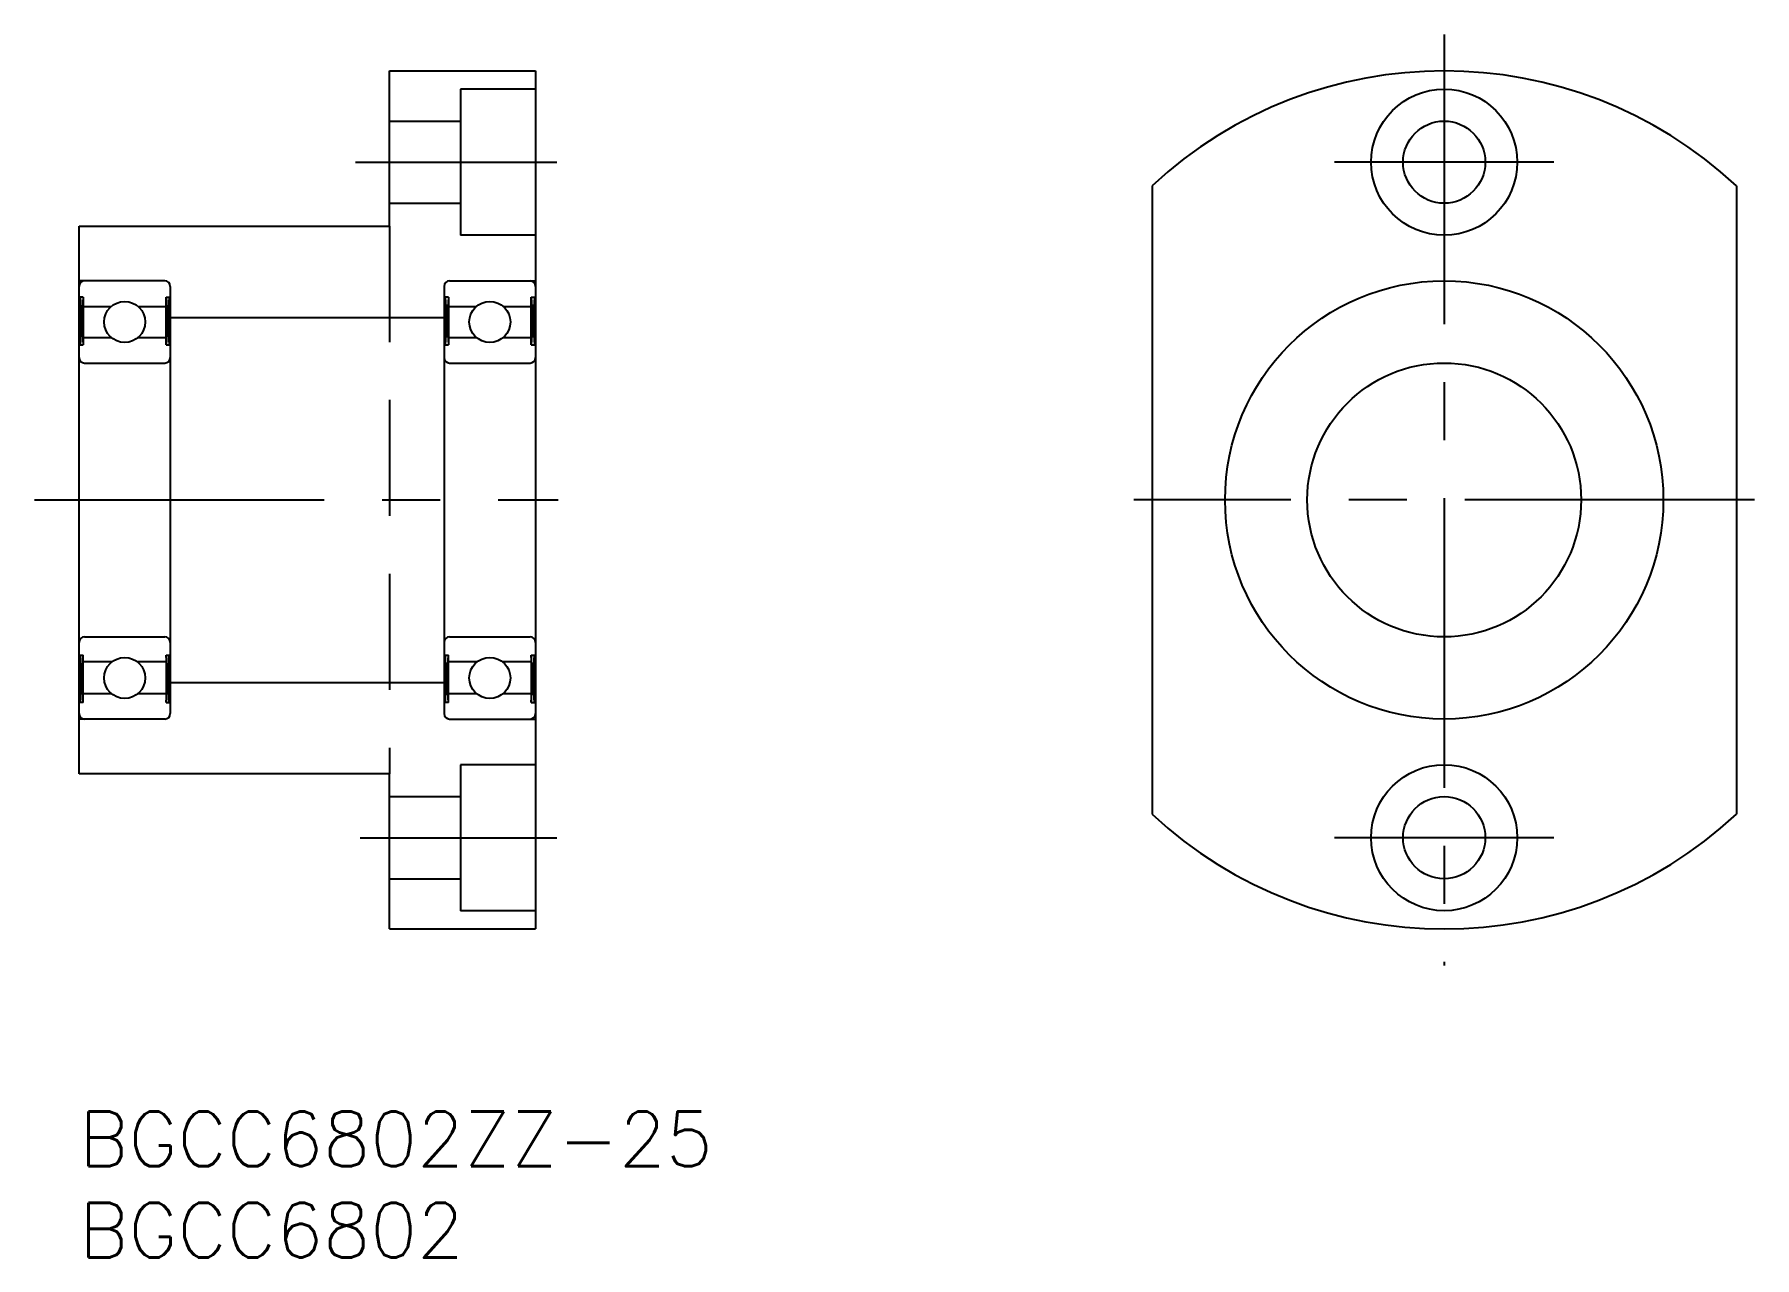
# Model space of a CAD drawing. Extents: x -2.4 to 91.8, y -8 to 59.
import ezdxf

# ---------------------------------------------------------------- set-up
doc = ezdxf.new("R2010")
doc.units = 0
doc.header["$LTSCALE"] = 0.5
doc.linetypes.add('CENTER', pattern=[50.8, 31.75, -6.35, 6.35, -6.35])
doc.linetypes.add('DASHED', pattern=[19.05, 12.7, -6.35])
for name, color, linetype in [('MSM_CENTER', 1, 'CENTER'), ('MSM_CONTINUOUS', 7, 'CONTINUOUS'), ('MSM_DASHED', 4, 'DASHED'), ('MSM_NARROW', 5, 'CONTINUOUS'), ('MSM_PART_NUMBER', 7, 'CONTINUOUS')]:
    doc.layers.add(name, color=color, linetype=linetype)
doc.styles.get("Standard").update_dxf_attribs({"font": 'txt.shx', "height": 3, "bigfont": 'bigfont.shx'})

msp = doc.modelspace()

# ---------------------------------------------------------------- linework, layer by layer
at = {"layer": 'MSM_CENTER'}
for p, q in [((74.77, 59), (74.77, 8)), ((15.134, 52), (26.176, 52)), ((80.77, 52), (68.77, 52)), ((-2.444, 33.5), (26.238, 33.5)), ((91.77, 33.5), (57.77, 33.5)), ((15.391, 15), (26.176, 15)), ((80.77, 15), (68.77, 15))]:
    msp.add_line(p, q, dxfattribs=at)
at = {"layer": 'MSM_CONTINUOUS'}
for p, q in [((17, 48.5), (17, 57)), ((17, 57), (25, 57)), ((25, 57), (25, 10)), ((20.9, 56), (20.9, 48)), ((25, 56), (20.9, 56)), ((17, 54.25), (20.9, 54.25)), ((58.77, 50.712), (58.77, 16.288)), ((90.77, 50.712), (90.77, 16.288)), ((17, 49.75), (20.9, 49.75)), ((0, 48.5), (17, 48.5)), ((0, 18.5), (0, 48.5)), ((25, 48), (20.9, 48)), ((4.7, 45.5), (0, 45.5)), ((20.3, 45.5), (25, 45.5)), ((0.23, 44.6), (0, 44.6)), ((0.058, 42), (0.058, 44.6)), ((0.23, 44.6), (0.23, 42)), ((4.77, 44.6), (5, 44.6)), ((4.77, 42), (4.77, 44.6)), ((4.943, 44.6), (4.943, 42)), ((5, 45.2), (5, 21.8)), ((20, 45.2), (20, 21.8)), ((20.23, 44.6), (20, 44.6)), ((20.057, 42), (20.057, 44.6)), ((20.23, 44.6), (20.23, 42)), ((24.77, 44.6), (25, 44.6)), ((24.77, 42), (24.77, 44.6)), ((24.942, 44.6), (24.942, 42)), ((0.23, 44.1), (1.763, 44.1)), ((3.237, 44.1), (4.77, 44.1)), ((5, 43.5), (20, 43.5)), ((20.23, 44.1), (21.763, 44.1)), ((23.237, 44.1), (24.77, 44.1)), ((0, 42), (0.23, 42)), ((1.793, 42.375), (0.23, 42.375)), ((4.77, 42.375), (3.207, 42.375)), ((4.77, 42), (5, 42)), ((20, 42), (20.23, 42)), ((21.793, 42.375), (20.23, 42.375)), ((24.77, 42.375), (23.207, 42.375)), ((24.77, 42), (25, 42)), ((0.3, 41), (4.7, 41)), ((20.3, 41), (24.7, 41)), ((0.3, 26), (4.7, 26)), ((20.3, 26), (24.7, 26)), ((0, 25), (0.23, 25)), ((0.058, 25), (0.058, 22.4)), ((0.23, 22.4), (0.23, 25)), ((1.793, 24.625), (0.23, 24.625)), ((4.77, 24.625), (3.207, 24.625)), ((4.77, 25), (4.77, 22.4)), ((4.77, 25), (5, 25)), ((4.943, 22.4), (4.943, 25)), ((20, 25), (20.23, 25)), ((20.057, 25), (20.057, 22.4)), ((20.23, 22.4), (20.23, 25)), ((21.793, 24.625), (20.23, 24.625)), ((24.77, 24.625), (23.207, 24.625)), ((24.77, 25), (24.77, 22.4)), ((24.77, 25), (25, 25)), ((24.942, 22.4), (24.942, 25)), ((0.23, 22.9), (1.763, 22.9)), ((3.237, 22.9), (4.77, 22.9)), ((5, 23.5), (20, 23.5)), ((20.23, 22.9), (21.763, 22.9)), ((23.237, 22.9), (24.77, 22.9)), ((0.23, 22.4), (0, 22.4)), ((4.77, 22.4), (5, 22.4)), ((20.23, 22.4), (20, 22.4)), ((24.77, 22.4), (25, 22.4)), ((4.7, 21.5), (0, 21.5)), ((20.3, 21.5), (25, 21.5)), ((20.9, 19), (20.9, 11)), ((25, 19), (20.9, 19)), ((17, 18.5), (0, 18.5)), ((17, 10), (17, 18.5)), ((17, 17.25), (20.9, 17.25)), ((17, 12.75), (20.9, 12.75)), ((25, 11), (20.9, 11)), ((17, 10), (25, 10))]:
    msp.add_line(p, q, dxfattribs=at)
for centre, radius in [((74.77, 52), 4), ((74.77, 52), 2.25), ((74.77, 33.5), 12), ((2.5, 43.25), 1.125), ((22.5, 43.25), 1.125), ((74.77, 33.5), 7.5), ((2.5, 23.75), 1.125), ((22.5, 23.75), 1.125), ((74.77, 15), 4), ((74.77, 15), 2.25)]:
    msp.add_circle(centre, radius, dxfattribs=at)
for centre, radius, start, end in [((74.77, 33.5), 23.5, 47.08982, 132.91018), ((0.3, 45.2), 0.3, 90, 180), ((4.7, 45.2), 0.3, 0, 90), ((20.3, 45.2), 0.3, 90, 180), ((24.7, 45.2), 0.3, 0, 90), ((0.3, 41.3), 0.3, 180, 270), ((4.7, 41.3), 0.3, 270, 0), ((20.3, 41.3), 0.3, 180, 270), ((24.7, 41.3), 0.3, 270, 0), ((0.3, 25.7), 0.3, 90, 180), ((4.7, 25.7), 0.3, 0, 90), ((20.3, 25.7), 0.3, 90, 180), ((24.7, 25.7), 0.3, 0, 90), ((0.3, 21.8), 0.3, 180, 270), ((4.7, 21.8), 0.3, 270, 0), ((20.3, 21.8), 0.3, 180, 270), ((24.7, 21.8), 0.3, 270, 0), ((74.77, 33.5), 23.5, 227.08982, 312.91018)]:
    msp.add_arc(centre, radius, start, end, dxfattribs=at)
at = {"layer": 'MSM_DASHED'}
msp.add_line((17, 48.5), (17, 18.5), dxfattribs=at)
at = {"layer": 'MSM_NARROW'}
for p, q in [((0.058, 44.6), (0.23, 42)), ((0.23, 44.6), (0.058, 42)), ((4.77, 44.6), (4.943, 42)), ((4.943, 44.6), (4.77, 42)), ((20.057, 44.6), (20.23, 42)), ((20.23, 44.6), (20.057, 42)), ((24.77, 44.6), (24.942, 42)), ((24.942, 44.6), (24.77, 42)), ((0.058, 22.4), (0.23, 25)), ((0.23, 22.4), (0.058, 25)), ((4.77, 22.4), (4.943, 25)), ((4.943, 22.4), (4.77, 25)), ((20.057, 22.4), (20.23, 25)), ((20.23, 22.4), (20.057, 25)), ((24.77, 22.4), (24.942, 25)), ((24.942, 22.4), (24.77, 25))]:
    msp.add_line(p, q, dxfattribs=at)

# ---------------------------------------------------------------- texts
at = {"layer": 'MSM_PART_NUMBER'}
for s, p in [('BGCC6802ZZ-25', (0, -3)), ('BGCC6802', (0, -8))]:
    msp.add_text(s, height=3, dxfattribs=at).set_placement(p)

doc.saveas('drawing.dxf')
